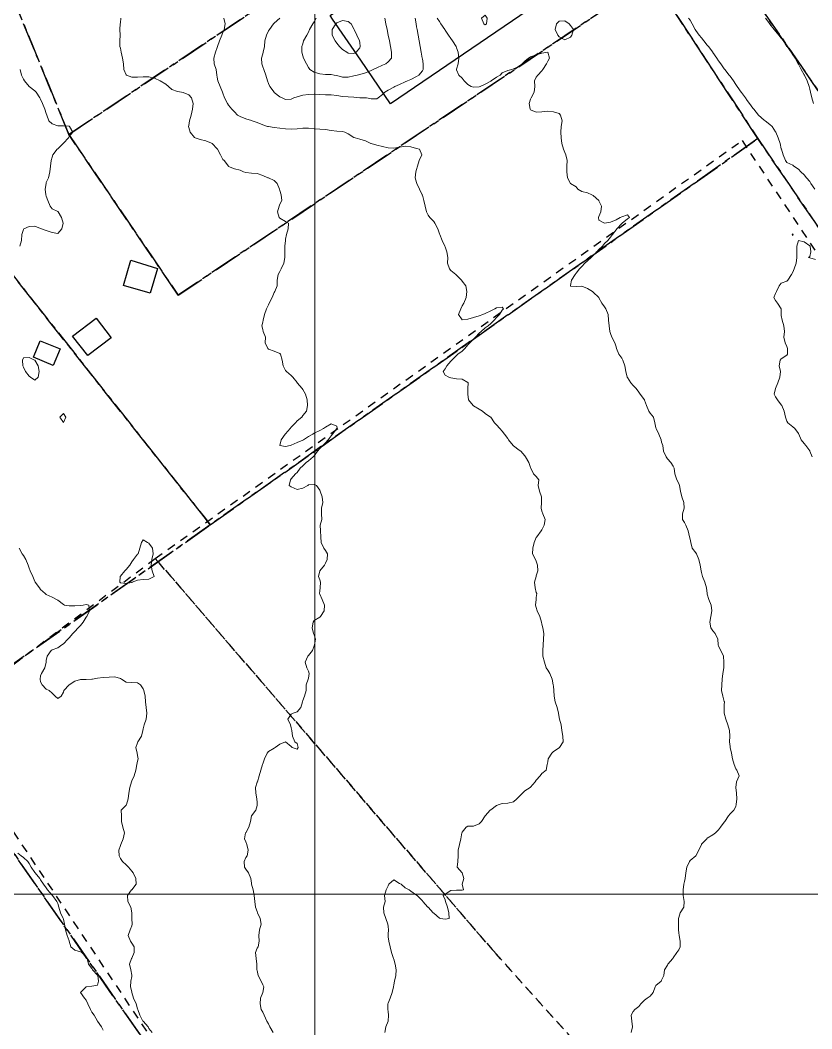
# Model space of a CAD drawing. Header units: centimetres. Extents: x 0 to 642158, y -847 to 649707.
# Drawn here: x 616541 to 616610.4, y 621375.6 to 621464.1 of the extents above; entities that cross this region are included whole.
import ezdxf

# ---------------------------------------------------------------- set-up
doc = ezdxf.new("R2010")
doc.units = ezdxf.units.CM
doc.header["$MEASUREMENT"] = 0
doc.linetypes.add('CENTERX2', pattern=[4, 2.5, -0.5, 0.5, -0.5])
doc.linetypes.add('JIS_02_0.7', pattern=[1.35, 0.75, -0.6])
for name, color, linetype, lineweight in [('MEV_grille', 254, 'Continuous', 9), ('WAL_parcellaire agricole', 7, 'JIS_02_0.7', 25), ('WAL_topographie 0.5', 253, 'Continuous', 20)]:
    doc.layers.add(name, color=color, linetype=linetype, lineweight=lineweight)
doc.layers.add('SPW_batiments', color=7, linetype='Continuous')
doc.layers.add('SPW_parcellaire cadastral', color=7, linetype='CENTERX2', lineweight=25, true_color=0xff0542)

# ---------------------------------------------------------------- blocks, each defined once
blk = doc.blocks.new('*U114')
at = {"layer": 'MEV_grille', "transparency": 33554687}
blk.add_lwpolyline([(-1338.461, 0), (1338.461, 0)], dxfattribs=at)
blk = doc.blocks.new('*U115')
at = {"layer": 'MEV_grille', "color": 0, "linetype": 'ByBlock', "lineweight": -2, "transparency": 16777216}
blk.add_blockref('*U114', (0, -1000), dxfattribs=at)
blk = doc.blocks.new('*U112')
at = {"layer": 'MEV_grille', "transparency": 33554687}
blk.add_lwpolyline([(0, 1825.476), (0, -1825.476)], dxfattribs=at)
blk = doc.blocks.new('*U113')
at = {"layer": 'MEV_grille', "color": 0, "linetype": 'ByBlock', "lineweight": -2, "transparency": 16777216}
blk.add_blockref('*U112', (1200, 0), dxfattribs=at)

msp = doc.modelspace()

# ---------------------------------------------------------------- linework, layer by layer
at = {"layer": 'SPW_batiments'}
for points in [[(616586.274, 621465.456), (616573.458, 621456.737), (616570.85, 621460.549), (616568.374, 621464.17), (616568.157, 621464.487), (616580.973, 621473.238), (616586.274, 621465.456)], [(616553.01, 621442.285), (616552.36, 621440.102), (616550.027, 621440.802), (616550.677, 621443.002), (616553.01, 621442.285)], [(616548.928, 621436.202), (616546.878, 621434.635), (616545.561, 621436.351), (616547.61, 621437.917), (616548.928, 621436.202)], [(616544.461, 621435.234), (616543.861, 621433.784), (616542.128, 621434.501), (616542.711, 621435.934), (616544.461, 621435.234)]]:
    msp.add_lwpolyline(points, dxfattribs=at)
at = {"layer": 'SPW_parcellaire cadastral'}
for points in [[(616566.625, 621511.044), (616564.791, 621513.686), (616562.26, 621517.345), (616562.09, 621517.555), (616560.837, 621519.073), (616559.593, 621520.62), (616559.431, 621521.093), (616562.84, 621525.118), (616566.156, 621529.044), (616642.743, 621421.307), (616722.612, 621309.833), (616752.379, 621269.003), (616769.052, 621263.236), (616759.547, 621253.317), (616749.116, 621266.152), (616727.057, 621293.296), (616697.336, 621332.785), (616601.598, 621471.483), (616596.393, 621467.821), (616586.863, 621481.938), (616577.257, 621496.035), (616566.625, 621511.044)], [(616545.23, 621454.042), (616538.646, 621470.127), (616575.148, 621494.62), (616577.087, 621495.922), (616577.257, 621496.035), (616586.863, 621481.938), (616545.23, 621454.042)], [(616545.23, 621454.042), (616586.863, 621481.938), (616596.393, 621467.821), (616554.82, 621439.937), (616545.23, 621454.042)], [(616759.547, 621253.317), (616758.203, 621251.915), (616755.27, 621248.854), (616753.119, 621246.609), (616718.835, 621287.856), (616605.696, 621453.681), (616596.393, 621467.821), (616601.598, 621471.483), (616697.336, 621332.785), (616727.057, 621293.296), (616749.116, 621266.152), (616759.547, 621253.317)], [(616538.646, 621470.127), (616545.23, 621454.042), (616554.82, 621439.937), (616596.393, 621467.821), (616605.696, 621453.681), (616600.098, 621449.733), (616557.639, 621419.784), (616557.205, 621420.334), (616529.416, 621455.462), (616530.822, 621458.381), (616533.573, 621464.095)], [(616527.946, 621453.274), (616529.416, 621455.462), (616557.205, 621420.334), (616557.639, 621419.784), (616532.58, 621402.108), (616528.053, 621408.554), (616524.536, 621413.561), (616517.519, 621423.552), (616515.159, 621426.913), (616512.642, 621430.496), (616527.946, 621453.274)], [(616538.765, 621393.309), (616536.012, 621397.227), (616533.922, 621400.199), (616532.58, 621402.108), (616557.639, 621419.784), (616600.098, 621449.733), (616605.696, 621453.681), (616718.835, 621287.856)], [(616576.519, 621339.063), (616557.817, 621323.301), (616538.665, 621307.161), (616495.95, 621356.189), (616498.693, 621358.565), (616508.98, 621367.473), (616509.84, 621368.218), (616524.016, 621380.493), (616525.876, 621382.105), (616526.82, 621382.922), (616528.778, 621384.617), (616536.986, 621391.725), (616538.765, 621393.309), (616576.519, 621339.063)], [(616651.422, 621258.507), (616576.519, 621339.063), (616538.765, 621393.309)]]:
    msp.add_lwpolyline(points, dxfattribs=at)
at = {"layer": 'WAL_parcellaire agricole'}
for points in [[(616552.813, 621416.834), (616604.308, 621453.507), (616619.144, 621431.175), (616673.319, 621352.016), (616635.423, 621323.445), (616582.717, 621382.138), (616552.813, 621416.834)], [(616810.251, 621070.768), (616781.35, 621080.764), (616765.85, 621085.362), (616748.357, 621090.818), (616682.918, 621169.639), (616661.738, 621197.449), (616602.087, 621269.369), (616526.994, 621299.499), (616576.822, 621338.338), (616533.815, 621402.665), (616552.813, 621416.834), (616582.717, 621382.138), (616635.423, 621323.445), (616688.43, 621261.152), (616732.293, 621211.325), (616828.245, 621125.169), (616881.648, 621072.228), (616874.217, 621071.21), (616845.277, 621069.528), (616834.321, 621069.895), (616821.725, 621073.496), (616819.913, 621067.675), (616810.251, 621070.768)]]:
    msp.add_lwpolyline(points, dxfattribs=at)
at = {"layer": 'WAL_topographie 0.5'}
for points in [[(616549.8, 621464.25), (616549.75, 621463.833), (616549.738, 621463.75), (616549.707, 621463.25), (616549.718, 621462.75), (616549.697, 621462.25), (616549.714, 621461.75), (616549.75, 621461.607), (616549.818, 621461.25), (616549.933, 621460.75), (616550.008, 621460.25), (616550.042, 621459.75), (616550.25, 621459.287), (616550.283, 621459.25), (616550.75, 621459.083), (616551.25, 621459.061), (616551.75, 621459.093), (616552.25, 621459.101), (616552.75, 621458.99), (616553.25, 621458.75), (616553.25, 621458.75), (616553.75, 621458.452), (616553.986, 621458.25), (616554.25, 621458), (616554.75, 621457.808), (616555.1, 621457.75), (616555.25, 621457.734), (616555.75, 621457.534), (616556, 621457.25), (616556.125, 621456.75), (616556.082, 621456.25), (616555.961, 621455.75), (616555.82, 621455.25), (616555.75, 621454.821), (616555.729, 621454.75), (616555.75, 621454.659), (616555.86, 621454.25), (616556.25, 621453.779), (616556.313, 621453.75), (616556.75, 621453.594), (616557.25, 621453.495), (616557.75, 621453.285), (616557.804, 621453.25), (616558.25, 621452.779), (616558.285, 621452.75), (616558.545, 621452.25), (616558.75, 621451.841), (616558.85, 621451.75), (616559.228, 621451.25), (616559.25, 621451.233), (616559.75, 621451.021), (616560.25, 621450.902), (616560.568, 621450.75), (616560.75, 621450.691), (616561.25, 621450.645), (616561.75, 621450.609), (616562.25, 621450.446), (616562.679, 621450.25), (616562.75, 621450.223), (616563.25, 621449.994), (616563.5, 621449.75), (616563.713, 621449.25), (616563.75, 621449.119), (616563.871, 621448.75), (616563.911, 621448.25), (616563.75, 621447.929), (616563.671, 621447.75), (616563.526, 621447.25), (616563.688, 621446.75), (616563.75, 621446.696), (616564.25, 621446.419), (616564.513, 621446.25), (616564.472, 621445.75), (616564.342, 621445.25), (616564.25, 621444.841), (616564.23, 621444.75), (616564.168, 621444.25), (616564.179, 621443.75), (616564.178, 621443.25), (616564.1, 621442.75), (616563.871, 621442.25), (616563.75, 621442.031), (616563.589, 621441.75), (616563.5, 621441.25), (616563.5, 621440.75), (616563.306, 621440.25), (616563.25, 621440.171), (616563.055, 621439.75), (616562.809, 621439.25), (616562.75, 621439.094), (616562.583, 621438.75), (616562.39, 621438.25), (616562.29, 621437.75), (616562.25, 621437.583), (616562.167, 621437.25), (616562.25, 621436.917), (616562.282, 621436.75), (616562.493, 621436.25), (616562.45, 621435.75), (616562.687, 621435.25), (616562.75, 621435.212), (616563.25, 621435.024), (616563.75, 621434.813), (616563.813, 621434.75), (616563.944, 621434.25), (616564.025, 621433.75), (616564.25, 621433.322), (616564.315, 621433.25), (616564.75, 621432.905), (616564.872, 621432.75), (616565.25, 621432.267), (616565.265, 621432.25), (616565.707, 621431.75), (616565.75, 621431.671), (616565.993, 621431.25), (616566.146, 621430.75), (616566.175, 621430.25), (616566.075, 621429.75), (616565.75, 621429.368), (616565.667, 621429.25), (616565.25, 621428.927), (616565.113, 621428.75), (616564.75, 621428.358), (616564.655, 621428.25), (616564.25, 621427.778), (616564.221, 621427.75), (616563.865, 621427.25), (616563.75, 621426.75), (616564.25, 621426.664), (616564.643, 621426.75), (616564.75, 621426.788), (616565.25, 621427.017), (616565.75, 621427.208), (616565.83, 621427.25), (616566.25, 621427.526), (616566.625, 621427.75), (616566.75, 621427.821), (616567.25, 621428.069), (616567.58, 621428.25), (616567.75, 621428.371), (616568.25, 621428.648), (616568.75, 621428.438), (616568.768, 621428.25), (616568.75, 621428.228), (616568.375, 621427.75), (616568.25, 621427.599), (616567.992, 621427.25), (616567.75, 621426.971), (616567.524, 621426.75), (616567.25, 621426.473), (616567.055, 621426.25), (616566.75, 621425.847), (616566.661, 621425.75), (616566.25, 621425.404), (616566.064, 621425.25), (616565.75, 621424.955), (616565.54, 621424.75), (616565.25, 621424.377), (616565.119, 621424.25), (616564.75, 621423.817), (616564.681, 621423.75), (616564.573, 621423.25), (616564.75, 621423.135), (616565.25, 621422.88), (616565.75, 621423.009), (616566.187, 621423.25), (616566.25, 621423.286), (616566.75, 621423.341), (616566.972, 621423.25), (616567.25, 621422.833), (616567.288, 621422.75), (616567.462, 621422.25), (616567.508, 621421.75), (616567.405, 621421.25), (616567.386, 621420.75), (616567.417, 621420.25), (616567.287, 621419.75), (616567.298, 621419.25), (616567.355, 621418.75), (616567.38, 621418.25), (616567.599, 621417.75), (616567.75, 621417.523), (616567.917, 621417.25), (616567.895, 621416.75), (616567.75, 621416.429), (616567.667, 621416.25), (616567.25, 621415.75), (616567.25, 621415.75), (616567.125, 621415.25), (616567.25, 621414.972), (616567.324, 621414.75), (616567.272, 621414.25), (616567.25, 621414), (616567.225, 621413.75), (616567.25, 621413.694), (616567.45, 621413.25), (616567.667, 621412.75), (616567.635, 621412.25), (616567.309, 621411.75), (616567.25, 621411.673), (616566.75, 621411.397), (616566.654, 621411.25), (616566.591, 621410.75), (616566.7, 621410.25), (616566.75, 621410.125), (616566.865, 621409.75), (616566.774, 621409.25), (616566.75, 621409.179), (616566.607, 621408.75), (616566.25, 621408.309), (616566.2, 621408.25), (616565.962, 621407.75), (616566.11, 621407.25), (616566.25, 621406.958), (616566.318, 621406.75), (616566.25, 621406.333), (616566.222, 621406.25), (616566.066, 621405.75), (616566.068, 621405.25), (616565.909, 621404.75), (616565.75, 621404.361), (616565.719, 621404.25), (616565.589, 621403.75), (616565.25, 621403.37), (616564.917, 621403.25), (616564.75, 621403.175), (616564.446, 621402.75), (616564.675, 621402.25), (616564.75, 621401.984), (616564.81, 621401.75), (616564.862, 621401.25), (616565.071, 621400.75), (616565.25, 621400.594), (616565.343, 621400.25), (616565.25, 621400.116), (616564.827, 621400.25), (616564.75, 621400.341), (616564.25, 621400.75), (616563.75, 621400.542), (616563.338, 621400.25), (616563.25, 621400.206), (616562.75, 621399.895), (616562.645, 621399.75), (616562.395, 621399.25), (616562.25, 621398.827), (616562.22, 621398.75), (616562.062, 621398.25), (616561.927, 621397.75), (616561.771, 621397.25), (616561.75, 621397.204), (616561.615, 621396.75), (616561.644, 621396.25), (616561.73, 621395.75), (616561.75, 621395.417), (616561.762, 621395.25), (616561.75, 621395.167), (616561.641, 621394.75), (616561.25, 621394.25), (616561.25, 621394.25), (616561.168, 621393.75), (616561.027, 621393.25), (616560.75, 621392.764), (616560.74, 621392.75), (616560.654, 621392.25), (616560.75, 621391.969), (616560.853, 621391.75), (616560.969, 621391.25), (616560.869, 621390.75), (616560.75, 621390.611), (616560.612, 621390.25), (616560.656, 621389.75), (616560.75, 621389.583), (616560.983, 621389.25), (616561.207, 621388.75), (616561.25, 621388.35), (616561.259, 621388.25), (616561.39, 621387.75), (616561.491, 621387.25), (616561.534, 621386.75), (616561.605, 621386.25), (616561.75, 621385.85), (616561.788, 621385.75), (616562.01, 621385.25), (616562.111, 621384.75), (616561.954, 621384.25), (616561.906, 621383.75), (616561.936, 621383.25), (616561.829, 621382.75), (616561.75, 621382.635), (616561.611, 621382.25), (616561.669, 621381.75), (616561.731, 621381.25), (616561.737, 621380.75), (616561.75, 621380.683), (616561.829, 621380.25), (616562.103, 621379.75), (616562.25, 621379.412), (616562.329, 621379.25), (616562.25, 621378.75), (616562.25, 621378.75), (616562.055, 621378.25), (616562.014, 621377.75), (616562.116, 621377.25), (616562.25, 621377.03), (616562.369, 621376.75), (616562.607, 621376.25), (616562.75, 621375.991), (616562.875, 621375.75), (616563.148, 621375.25)], [(616558.816, 621464.25), (616558.946, 621463.75), (616558.856, 621463.25), (616558.75, 621462.99), (616558.649, 621462.75), (616558.453, 621462.25), (616558.276, 621461.75), (616558.25, 621461.685), (616558.093, 621461.25), (616557.962, 621460.75), (616557.99, 621460.25), (616558.157, 621459.75), (616558.228, 621459.25), (616558.25, 621459.072), (616558.292, 621458.75), (616558.498, 621458.25), (616558.718, 621457.75), (616558.75, 621457.653), (616558.892, 621457.25), (616559.144, 621456.75), (616559.25, 621456.617), (616559.533, 621456.25), (616559.75, 621456.022), (616560.022, 621455.75), (616560.25, 621455.608), (616560.75, 621455.418), (616561.25, 621455.272), (616561.314, 621455.25), (616561.75, 621455.09), (616562.25, 621454.874), (616562.659, 621454.75), (616562.75, 621454.729), (616563.25, 621454.666), (616563.75, 621454.595), (616564.25, 621454.531), (616564.75, 621454.514), (616565.25, 621454.535), (616565.75, 621454.584), (616566.25, 621454.589), (616566.75, 621454.539), (616567.25, 621454.506), (616567.75, 621454.464), (616568.25, 621454.385), (616568.75, 621454.34), (616569.25, 621454.3), (616569.438, 621454.25), (616569.75, 621454.099), (616570.25, 621453.776), (616570.357, 621453.75), (616570.75, 621453.633), (616571.25, 621453.477), (616571.726, 621453.25), (616571.75, 621453.243), (616572.25, 621453.115), (616572.75, 621452.987), (616573.25, 621452.873), (616573.75, 621452.833), (616574.25, 621452.935), (616574.75, 621453.02), (616575.25, 621452.956), (616575.75, 621452.825), (616576.009, 621452.75), (616576.204, 621452.25), (616575.969, 621451.75), (616575.81, 621451.25), (616575.75, 621450.958), (616575.689, 621450.75), (616575.61, 621450.25), (616575.75, 621449.821), (616575.775, 621449.75), (616576, 621449.25), (616576.231, 621448.75), (616576.25, 621448.704), (616576.385, 621448.25), (616576.493, 621447.75), (616576.622, 621447.25), (616576.75, 621446.972), (616576.91, 621446.75), (616577.25, 621446.396), (616577.345, 621446.25), (616577.604, 621445.75), (616577.75, 621445.313), (616577.773, 621445.25), (616577.987, 621444.75), (616578.221, 621444.25), (616578.25, 621444.179), (616578.4, 621443.75), (616578.493, 621443.25), (616578.45, 621442.75), (616578.621, 621442.25), (616578.75, 621442.096), (616579.2, 621441.75), (616579.25, 621441.702), (616579.682, 621441.25), (616579.75, 621441.182), (616580.067, 621440.75), (616580.162, 621440.25), (616580.088, 621439.75), (616579.889, 621439.25), (616579.75, 621439), (616579.618, 621438.75), (616579.421, 621438.25), (616579.75, 621437.787), (616580.25, 621437.844), (616580.75, 621437.994), (616581.25, 621438.122), (616581.55, 621438.25), (616581.75, 621438.332), (616582.25, 621438.569), (616582.607, 621438.75), (616582.75, 621438.821), (616583.25, 621438.889), (616583.375, 621438.75), (616583.25, 621438.628), (616583.015, 621438.25), (616582.75, 621437.972), (616582.566, 621437.75), (616582.25, 621437.468), (616582.016, 621437.25), (616581.75, 621437.064), (616581.398, 621436.75), (616581.25, 621436.609), (616580.92, 621436.25), (616580.75, 621436.079), (616580.427, 621435.75), (616580.25, 621435.57), (616579.969, 621435.25), (616579.75, 621435.031), (616579.37, 621434.75), (616579.25, 621434.652), (616578.827, 621434.25), (616578.75, 621434.137), (616578.409, 621433.75), (616578.25, 621433.463), (616578.065, 621433.25), (616578.25, 621432.917), (616578.583, 621432.75), (616578.75, 621432.692), (616579.25, 621432.601), (616579.75, 621432.576), (616580.25, 621432.288), (616580.267, 621432.25), (616580.25, 621431.75), (616580.25, 621431.25), (616580.296, 621430.75), (616580.714, 621430.25), (616580.75, 621430.231), (616581.25, 621429.937), (616581.515, 621429.75), (616581.75, 621429.568), (616582.217, 621429.25), (616582.25, 621429.222), (616582.577, 621428.75), (616582.75, 621428.562), (616583.038, 621428.25), (616583.25, 621428), (616583.454, 621427.75), (616583.75, 621427.369), (616583.821, 621427.25), (616584.231, 621426.75), (616584.25, 621426.733), (616584.75, 621426.336), (616584.882, 621426.25), (616585.25, 621425.838), (616585.315, 621425.75), (616585.598, 621425.25), (616585.75, 621424.813), (616585.768, 621424.75), (616586, 621424.25), (616586.25, 621424.036), (616586.461, 621423.75), (616586.424, 621423.25), (616586.528, 621422.75), (616586.7, 621422.25), (616586.715, 621421.75), (616586.679, 621421.25), (616586.75, 621421), (616586.833, 621420.75), (616587.038, 621420.25), (616586.946, 621419.75), (616586.75, 621419.357), (616586.678, 621419.25), (616586.303, 621418.75), (616586.25, 621418.667), (616586.071, 621418.25), (616585.95, 621417.75), (616585.927, 621417.25), (616586.171, 621416.75), (616586.25, 621416.6), (616586.345, 621416.25), (616586.379, 621415.75), (616586.25, 621415.3), (616586.234, 621415.25), (616586.088, 621414.75), (616586.137, 621414.25), (616586.25, 621413.861), (616586.292, 621413.75), (616586.25, 621413.417), (616586.235, 621413.25), (616586.191, 621412.75), (616586.25, 621412.528), (616586.336, 621412.25), (616586.56, 621411.75), (616586.713, 621411.25), (616586.75, 621411.083), (616586.821, 621410.75), (616586.91, 621410.25), (616586.893, 621409.75), (616586.864, 621409.25), (616586.815, 621408.75), (616586.83, 621408.25), (616586.969, 621407.75), (616587.129, 621407.25), (616587.25, 621407.039), (616587.446, 621406.75), (616587.643, 621406.25), (616587.722, 621405.75), (616587.75, 621405.625), (616587.798, 621405.25), (616587.806, 621404.75), (616587.893, 621404.25), (616588.083, 621403.75), (616588.192, 621403.25), (616588.25, 621402.875), (616588.274, 621402.75), (616588.427, 621402.25), (616588.484, 621401.75), (616588.583, 621401.25), (616588.603, 621400.75), (616588.279, 621400.25), (616588.25, 621400.226), (616587.75, 621399.897), (616587.603, 621399.75), (616587.281, 621399.25), (616587.25, 621399), (616587.212, 621398.75), (616587.125, 621398.25), (616586.75, 621397.977), (616586.603, 621397.75), (616586.25, 621397.375), (616586.139, 621397.25), (616585.75, 621396.783), (616585.721, 621396.75), (616585.25, 621396.442), (616585.05, 621396.25), (616584.75, 621395.962), (616584.546, 621395.75), (616584.25, 621395.492), (616583.75, 621395.371), (616583.25, 621395.344), (616583, 621395.25), (616582.75, 621395.153), (616582.25, 621394.785), (616582.208, 621394.75), (616581.75, 621394.25), (616581.75, 621394.25), (616581.43, 621393.75), (616581.25, 621393.563), (616580.75, 621393.357), (616580.25, 621393.333), (616580.107, 621393.25), (616579.75, 621392.833), (616579.722, 621392.75), (616579.615, 621392.25), (616579.5, 621391.75), (616579.4, 621391.25), (616579.404, 621390.75), (616579.368, 621390.25), (616579.296, 621389.75), (616579.75, 621389.25), (616579.75, 621389.25), (616579.893, 621388.75), (616579.75, 621388.25), (616579.85, 621387.75), (616579.75, 621387.721), (616579.25, 621387.728), (616578.75, 621387.704), (616578.25, 621387.375), (616578.083, 621387.25), (616578.25, 621386.875), (616578.267, 621386.75), (616578.455, 621386.25), (616578.583, 621385.75), (616578.613, 621385.25), (616578.25, 621385.187), (616577.85, 621385.25), (616577.75, 621385.276), (616577.25, 621385.701), (616577.205, 621385.75), (616576.75, 621386.238), (616576.731, 621386.25), (616576.285, 621386.75), (616576.25, 621386.781), (616575.809, 621387.25), (616575.75, 621387.294), (616575.25, 621387.65), (616575.091, 621387.75), (616574.75, 621387.947), (616574.379, 621388.25), (616574.25, 621388.32), (616573.75, 621388.65), (616573.315, 621388.25), (616573.25, 621388.113), (616573.06, 621387.75), (616572.927, 621387.25), (616572.987, 621386.75), (616572.839, 621386.25), (616572.855, 621385.75), (616573.034, 621385.25), (616573.228, 621384.75), (616573.25, 621384.55), (616573.285, 621384.25), (616573.25, 621383.875), (616573.237, 621383.75), (616573.25, 621383.65), (616573.315, 621383.25), (616573.43, 621382.75), (616573.545, 621382.25), (616573.726, 621381.75), (616573.75, 621381.679), (616573.868, 621381.25), (616573.939, 621380.75), (616573.917, 621380.25), (616573.811, 621379.75), (616573.75, 621379.438), (616573.716, 621379.25), (616573.609, 621378.75), (616573.427, 621378.25), (616573.25, 621377.821), (616573.231, 621377.75), (616573.234, 621377.25), (616573.25, 621377.083), (616573.283, 621376.75), (616573.25, 621376.25), (616573.25, 621376.25), (616573.05, 621375.75), (616572.97, 621375.25)], [(616563.75, 621464.25), (616563.25, 621463.82), (616563.184, 621463.75), (616562.823, 621463.25), (616562.75, 621463.145), (616562.565, 621462.75), (616562.421, 621462.25), (616562.399, 621461.75), (616562.288, 621461.25), (616562.25, 621461.129), (616562.142, 621460.75), (616562.162, 621460.25), (616562.25, 621459.985), (616562.333, 621459.75), (616562.505, 621459.25), (616562.655, 621458.75), (616562.75, 621458.518), (616562.867, 621458.25), (616563.231, 621457.75), (616563.25, 621457.735), (616563.75, 621457.356), (616563.952, 621457.25), (616564.25, 621457.118), (616564.75, 621457.142), (616564.984, 621457.25), (616565.25, 621457.354), (616565.75, 621457.499), (616566.25, 621457.559), (616566.75, 621457.569), (616567.25, 621457.551), (616567.75, 621457.53), (616568.25, 621457.51), (616568.75, 621457.455), (616569.25, 621457.372), (616569.75, 621457.346), (616570.25, 621457.315), (616570.75, 621457.269), (616571.25, 621457.263), (616571.344, 621457.25), (616571.75, 621457.158), (616572.25, 621457.174), (616572.377, 621457.25), (616572.75, 621457.552), (616572.962, 621457.75), (616573.25, 621457.915), (616573.75, 621458.201), (616573.835, 621458.25), (616574.25, 621458.417), (616574.75, 621458.658), (616574.933, 621458.75), (616575.25, 621458.879), (616575.75, 621459.129), (616575.938, 621459.25), (616576.25, 621459.635), (616576.319, 621459.75), (616576.335, 621460.25), (616576.25, 621460.667), (616576.236, 621460.75), (616576.156, 621461.25), (616576.072, 621461.75), (616575.977, 621462.25), (616575.889, 621462.75), (616575.803, 621463.25), (616575.75, 621463.477), (616575.704, 621463.75), (616575.624, 621464.25)], [(616566.943, 621464.25), (616566.75, 621463.937), (616566.627, 621463.75), (616566.36, 621463.25), (616566.25, 621463.027), (616566.099, 621462.75), (616565.83, 621462.25), (616565.75, 621462), (616565.675, 621461.75), (616565.666, 621461.25), (616565.75, 621460.946), (616565.823, 621460.75), (616566.074, 621460.25), (616566.25, 621459.919), (616566.376, 621459.75), (616566.75, 621459.504), (616567.25, 621459.358), (616567.75, 621459.309), (616568.25, 621459.298), (616568.506, 621459.25), (616568.75, 621459.207), (616569.25, 621459.082), (616569.75, 621459.071), (616570.25, 621459.186)], [(616570.25, 621459.186), (616570.536, 621459.25), (616570.75, 621459.299), (616571.25, 621459.436), (616571.75, 621459.663), (616571.936, 621459.75), (616572.25, 621459.899), (616572.75, 621460.113), (616573.045, 621460.25), (616573.25, 621460.406), (616573.534, 621460.75), (616573.547, 621461.25), (616573.454, 621461.75), (616573.353, 621462.25), (616573.253, 621462.75), (616573.25, 621462.767), (616573.158, 621463.25), (616573.058, 621463.75), (616572.948, 621464.25)], [(616577.536, 621464.25), (616577.75, 621463.941), (616577.885, 621463.75), (616578.214, 621463.25), (616578.25, 621463.197), (616578.543, 621462.75), (616578.75, 621462.45), (616578.89, 621462.25), (616579.21, 621461.75), (616579.25, 621461.654), (616579.39, 621461.25), (616579.462, 621460.75), (616579.403, 621460.25), (616579.25, 621459.775), (616579.242, 621459.75), (616579.25, 621459.717), (616579.444, 621459.25), (616579.75, 621458.982), (616579.926, 621458.75), (616580.25, 621458.413), (616580.543, 621458.25), (616580.75, 621458.185), (616581.25, 621458.215), (616581.338, 621458.25), (616581.75, 621458.456), (616582.25, 621458.731), (616582.277, 621458.75), (616582.75, 621459.071), (616583.072, 621459.25), (616583.25, 621459.44), (616583.75, 621459.669), (616584.111, 621459.75), (616584.25, 621459.792), (616584.75, 621460.011), (616585, 621460.25), (616585.25, 621460.461), (616585.574, 621460.75), (616585.75, 621460.853), (616586.25, 621461.033), (616586.75, 621461.186), (616587.25, 621461.25), (616587.25, 621461.25), (616587.25, 621461.25), (616587.417, 621460.75), (616587.25, 621460.481), (616587.137, 621460.25), (616586.832, 621459.75), (616586.75, 621459.639), (616586.372, 621459.25), (616586.25, 621459.063), (616586.094, 621458.75), (616586.118, 621458.25), (616586.059, 621457.75), (616585.813, 621457.25), (616585.75, 621457.125), (616585.625, 621456.75), (616585.71, 621456.25), (616585.75, 621456.191), (616586.25, 621456.011), (616586.75, 621456.042), (616587.25, 621456.078), (616587.75, 621456.036), (616588.25, 621455.895), (616588.375, 621455.75), (616588.521, 621455.25), (616588.439, 621454.75), (616588.396, 621454.25), (616588.421, 621453.75), (616588.493, 621453.25), (616588.644, 621452.75), (616588.75, 621452.458), (616588.846, 621452.25), (616588.954, 621451.75), (616588.934, 621451.25), (616588.937, 621450.75), (616589, 621450.25), (616589.25, 621449.75), (616589.25, 621449.75), (616589.75, 621449.45), (616589.893, 621449.25), (616590.25, 621449.033), (616590.75, 621448.917), (616591.125, 621448.75), (616591.25, 621448.698), (616591.731, 621448.25), (616591.75, 621448.217), (616591.962, 621447.75), (616591.917, 621447.25), (616591.75, 621446.844), (616591.702, 621446.75), (616591.75, 621446.536), (616592.25, 621446.267), (616592.75, 621446.342), (616593.25, 621446.538), (616593.6, 621446.75), (616593.75, 621446.818), (616594.25, 621446.984), (616594.417, 621446.75), (616594.25, 621446.635), (616593.787, 621446.25), (616593.75, 621446.224), (616593.321, 621445.75), (616593.25, 621445.679), (616592.95, 621445.25), (616592.75, 621445.039), (616592.53, 621444.75), (616592.25, 621444.477), (616592.048, 621444.25), (616591.75, 621443.94), (616591.566, 621443.75), (616591.25, 621443.427), (616591.06, 621443.25), (616590.75, 621442.954), (616590.519, 621442.75), (616590.25, 621442.465), (616590.046, 621442.25), (616589.75, 621441.875), (616589.648, 621441.75), (616589.328, 621441.25), (616589.25, 621440.796), (616589.24, 621440.75), (616589.25, 621440.742), (616589.75, 621440.694), (616590.25, 621440.728), (616590.75, 621440.534), (616591.187, 621440.25), (616591.25, 621440.196), (616591.731, 621439.75), (616591.75, 621439.717), (616592.009, 621439.25), (616592.25, 621438.925), (616592.35, 621438.75), (616592.556, 621438.25), (616592.594, 621437.75), (616592.653, 621437.25), (616592.71, 621436.75), (616592.75, 621436.583), (616592.865, 621436.25), (616593.141, 621435.75), (616593.25, 621435.4), (616593.287, 621435.25), (616593.492, 621434.75), (616593.75, 621434.41), (616593.839, 621434.25), (616594.012, 621433.75), (616594.104, 621433.25), (616594.239, 621432.75), (616594.25, 621432.728), (616594.556, 621432.25), (616594.75, 621432), (616595.019, 621431.75), (616595.25, 621431.434), (616595.356, 621431.25), (616595.735, 621430.75), (616595.75, 621430.721), (616595.932, 621430.25), (616596.122, 621429.75), (616596.25, 621429.573), (616596.528, 621429.25), (616596.658, 621428.75), (616596.75, 621428.3), (616596.762, 621428.25), (616596.994, 621427.75), (616597.2, 621427.25), (616597.25, 621427.05), (616597.341, 621426.75), (616597.427, 621426.25), (616597.633, 621425.75), (616597.75, 621425.591), (616598.05, 621425.25), (616598.25, 621424.938), (616598.336, 621424.75), (616598.417, 621424.25), (616598.589, 621423.75), (616598.75, 621423.404), (616598.821, 621423.25), (616598.908, 621422.75), (616599.036, 621422.25), (616599.2, 621421.75), (616599.229, 621421.25), (616599.09, 621420.75), (616599.077, 621420.25), (616599.25, 621419.985), (616599.383, 621419.75), (616599.575, 621419.25), (616599.707, 621418.75), (616599.75, 621418.536), (616599.821, 621418.25), (616599.94, 621417.75), (616600.25, 621417.344), (616600.3, 621417.25), (616600.528, 621416.75), (616600.625, 621416.25), (616600.705, 621415.75), (616600.75, 621415.613), (616600.85, 621415.25), (616601.055, 621414.75), (616601.175, 621414.25), (616601.235, 621413.75), (616601.25, 621413.7), (616601.382, 621413.25), (616601.583, 621412.75), (616601.644, 621412.25), (616601.56, 621411.75), (616601.479, 621411.25), (616601.576, 621410.75), (616601.75, 621410.5), (616601.94, 621410.25), (616602.176, 621409.75), (616602.202, 621409.25), (616602.25, 621409.15), (616602.457, 621408.75), (616602.673, 621408.25), (616602.712, 621407.75), (616602.703, 621407.25), (616602.609, 621406.75), (616602.569, 621406.25), (616602.544, 621405.75), (616602.5, 621405.25), (616602.625, 621404.75), (616602.75, 621404.3), (616602.767, 621404.25), (616602.75, 621404), (616602.739, 621403.75), (616602.75, 621403.251), (616602.75, 621403.25), (616602.879, 621402.75), (616603.059, 621402.25), (616603.207, 621401.75), (616603.224, 621401.25), (616603.199, 621400.75), (616603.25, 621400.35), (616603.268, 621400.25), (616603.393, 621399.75), (616603.48, 621399.25), (616603.616, 621398.75), (616603.75, 621398.383), (616603.855, 621398.25), (616604.04, 621397.75), (616603.827, 621397.25), (616603.75, 621396.75), (616603.822, 621396.25), (616603.845, 621395.75), (616603.792, 621395.25), (616603.75, 621395.062), (616603.594, 621394.75), (616603.25, 621394.427), (616603.125, 621394.25), (616602.788, 621393.75), (616602.75, 621393.702), (616602.422, 621393.25), (616602.25, 621393.023), (616601.989, 621392.75), (616601.75, 621392.583), (616601.25, 621392.285), (616601.204, 621392.25), (616600.75, 621391.774), (616600.736, 621391.75), (616600.5, 621391.25), (616600.25, 621390.75), (616600.25, 621390.75), (616599.75, 621390.321), (616599.7, 621390.25), (616599.45, 621389.75), (616599.381, 621389.25), (616599.318, 621388.75), (616599.25, 621388.5), (616599.206, 621388.25), (616599.147, 621387.75), (616599.141, 621387.25), (616599.225, 621386.75), (616599.194, 621386.25), (616598.875, 621385.75), (616598.75, 621385.321), (616598.731, 621385.25), (616598.719, 621384.75), (616598.718, 621384.25), (616598.75, 621384), (616598.783, 621383.75), (616598.882, 621383.25), (616598.867, 621382.75), (616598.75, 621382.5), (616598.591, 621382.25), (616598.25, 621381.781), (616598.23, 621381.75), (616597.79, 621381.25), (616597.75, 621381.15), (616597.515, 621380.75), (616597.429, 621380.25), (616597.25, 621379.833), (616597.204, 621379.75), (616596.75, 621379.365), (616596.696, 621379.25), (616596.5, 621378.75), (616596.25, 621378.417), (616595.981, 621378.25), (616595.75, 621378.083), (616595.434, 621377.75), (616595.25, 621377.531), (616594.904, 621377.25), (616594.75, 621377.096), (616594.577, 621376.75), (616594.625, 621376.25), (616594.681, 621375.75), (616594.589, 621375.25)], [(616581.893, 621463.75), (616581.75, 621463.659), (616581.632, 621463.75), (616581.438, 621464.25), (616581.75, 621464.5), (616581.929, 621464.25), (616581.893, 621463.75)], [(616599.616, 621464.25), (616599.75, 621464.059), (616599.93, 621463.75), (616600.197, 621463.25), (616600.25, 621463.176), (616600.54, 621462.75), (616600.75, 621462.528), (616600.948, 621462.25), (616601.25, 621461.89), (616601.362, 621461.75), (616601.739, 621461.25), (616601.75, 621461.234), (616602.088, 621460.75), (616602.25, 621460.513), (616602.456, 621460.25), (616602.75, 621459.815), (616602.8, 621459.75), (616603.178, 621459.25), (616603.25, 621459.155), (616603.55, 621458.75), (616603.75, 621458.436), (616603.878, 621458.25), (616604.228, 621457.75), (616604.25, 621457.718), (616604.601, 621457.25), (616604.75, 621457.022), (616604.954, 621456.75), (616605.25, 621456.342), (616605.339, 621456.25), (616605.744, 621455.75), (616605.75, 621455.742), (616606.25, 621455.305), (616606.322, 621455.25), (616606.75, 621454.931), (616606.947, 621454.75), (616607.25, 621454.283), (616607.27, 621454.25), (616607.489, 621453.75), (616607.638, 621453.25), (616607.75, 621452.769), (616607.759, 621452.75), (616607.917, 621452.25), (616608.117, 621451.75), (616608.25, 621451.568), (616608.75, 621451.355), (616608.86, 621451.25), (616609.25, 621450.988), (616609.466, 621450.75), (616609.75, 621450.49), (616609.953, 621450.25), (616610.25, 621449.905), (616610.356, 621449.75), (616610.707, 621449.25)], [(616606.379, 621464.25), (616606.734, 621463.75), (616606.75, 621463.729), (616607.126, 621463.25), (616607.25, 621463.093), (616607.542, 621462.75), (616607.75, 621462.495), (616607.951, 621462.25), (616608.25, 621461.775), (616608.268, 621461.75), (616608.614, 621461.25), (616608.75, 621461.029), (616608.955, 621460.75), (616609.229, 621460.25), (616609.25, 621460.209), (616609.507, 621459.75), (616609.75, 621459.283), (616609.774, 621459.25), (616610.016, 621458.75), (616610.189, 621458.25), (616610.25, 621458.023), (616610.326, 621457.75), (616610.428, 621457.25), (616610.59, 621456.75)], [(616570.25, 621461.137), (616570.452, 621461.25), (616570.75, 621461.656), (616570.795, 621461.75), (616570.75, 621462.111), (616570.731, 621462.25), (616570.503, 621462.75), (616570.28, 621463.25), (616570.25, 621463.312), (616569.989, 621463.75), (616569.75, 621463.958), (616569.25, 621464.047), (616568.75, 621463.842), (616568.652, 621463.75), (616568.34, 621463.25), (616568.337, 621462.75), (616568.608, 621462.25), (616568.75, 621462.041), (616568.975, 621461.75), (616569.25, 621461.504), (616569.617, 621461.25), (616569.75, 621461.184), (616570.25, 621461.137)], [(616589.382, 621462.75), (616589.25, 621462.58), (616588.75, 621462.333), (616588.25, 621462.603), (616588.142, 621462.75), (616587.914, 621463.25), (616588.011, 621463.75), (616588.25, 621463.974), (616588.75, 621463.999), (616589.13, 621463.75), (616589.25, 621463.606), (616589.506, 621463.25), (616589.382, 621462.75)], [(616540.948, 621459.75), (616541.083, 621459.25), (616541.25, 621458.9), (616541.341, 621458.75), (616541.75, 621458.25), (616541.75, 621458.25), (616542.25, 621457.871), (616542.371, 621457.75), (616542.687, 621457.25), (616542.75, 621457.15), (616542.904, 621456.75), (616543.114, 621456.25), (616543.25, 621455.875), (616543.3, 621455.75), (616543.458, 621455.25), (616543.75, 621454.981), (616544.25, 621454.799), (616544.75, 621454.79), (616545.25, 621454.761), (616545.296, 621454.75), (616545.587, 621454.25), (616545.25, 621453.858), (616545.193, 621453.75), (616544.75, 621453.266), (616544.736, 621453.25), (616544.25, 621452.79), (616544.204, 621452.75), (616543.828, 621452.25), (616543.75, 621452.055), (616543.66, 621451.75), (616543.606, 621451.25), (616543.564, 621450.75), (616543.45, 621450.25), (616543.25, 621449.838), (616543.221, 621449.75), (616543.134, 621449.25), (616543.218, 621448.75), (616543.25, 621448.641), (616543.388, 621448.25), (616543.583, 621447.75), (616543.75, 621447.507), (616544.25, 621447.293), (616544.294, 621447.25), (616544.58, 621446.75), (616544.732, 621446.25), (616544.607, 621445.75), (616544.25, 621445.35), (616543.75, 621445.435), (616543.25, 621445.605), (616542.822, 621445.75), (616542.75, 621445.792), (616542.25, 621445.993), (616541.75, 621445.972), (616541.279, 621445.75), (616541.25, 621445.717), (616541.101, 621445.25), (616541.06, 621444.75), (616540.927, 621444.25)], [(616610.75, 621443.076), (616610.25, 621443.212), (616610.125, 621443.25), (616610.25, 621443.333), (616610.333, 621443.75), (616610.277, 621444.25), (616610.25, 621444.28), (616609.75, 621444.619), (616609.25, 621444.75), (616609.125, 621444.25), (616609.111, 621443.75), (616609.107, 621443.25), (616609.044, 621442.75), (616608.875, 621442.25), (616608.75, 621441.95), (616608.645, 621441.75), (616608.333, 621441.25), (616608.25, 621441.173), (616607.75, 621440.981), (616607.562, 621440.75), (616607.329, 621440.25), (616607.25, 621440.1), (616607.098, 621439.75), (616607.25, 621439.459), (616607.406, 621439.25), (616607.726, 621438.75), (616607.727, 621438.25), (616607.75, 621438.15), (616607.833, 621437.75), (616607.981, 621437.25), (616608.04, 621436.75), (616607.972, 621436.25), (616608.098, 621435.75), (616608.25, 621435.432), (616608.303, 621435.25), (616608.303, 621434.75), (616608.25, 621434.679), (616607.75, 621434.341), (616607.65, 621434.25), (616607.576, 621433.75), (616607.69, 621433.25), (616607.625, 621432.75), (616607.437, 621432.25), (616607.25, 621431.75), (616607.25, 621431.75), (616607.133, 621431.25), (616607.25, 621431.017), (616607.41, 621430.75), (616607.75, 621430.325), (616607.798, 621430.25), (616608.007, 621429.75), (616608.119, 621429.25), (616608.25, 621428.883), (616608.33, 621428.75), (616608.75, 621428.375), (616608.925, 621428.25), (616609.25, 621427.817), (616609.28, 621427.75), (616609.5, 621427.25), (616609.75, 621426.924), (616609.91, 621426.75), (616610.25, 621426.278), (616610.267, 621426.25), (616610.458, 621425.75)], [(616608.75, 621445.167), (616608.796, 621445.25), (616608.75, 621445.333), (616608.7, 621445.25), (616608.75, 621445.167)], [(616542.548, 621432.75), (616542.25, 621432.478), (616541.871, 621432.75), (616541.75, 621432.825), (616541.433, 621433.25), (616541.25, 621433.611), (616541.185, 621433.75), (616541.158, 621434.25), (616541.25, 621434.43), (616541.75, 621434.458), (616542.208, 621434.25), (616542.25, 621434.226), (616542.532, 621433.75), (616542.609, 621433.25), (616542.548, 621432.75)], [(616544.961, 621429.25), (616544.75, 621428.768), (616544.421, 621429.25), (616544.75, 621429.544), (616544.961, 621429.25)], [(616550.786, 621414.75), (616550.75, 621414.74), (616550.25, 621414.636), (616549.75, 621414.706), (616549.703, 621414.75), (616549.736, 621415.25), (616549.75, 621415.273), (616550.147, 621415.75), (616550.25, 621415.866), (616550.573, 621416.25), (616550.75, 621416.54), (616550.907, 621416.75), (616551.25, 621417.201), (616551.296, 621417.25), (616551.466, 621417.75), (616551.593, 621418.25), (616551.75, 621418.468), (616552.12, 621418.25), (616552.25, 621418.191), (616552.554, 621417.75), (616552.614, 621417.25), (616552.507, 621416.75), (616552.45, 621416.25), (616552.531, 621415.75), (616552.707, 621415.25), (616552.25, 621415.014), (616551.75, 621414.998), (616551.25, 621414.924), (616550.786, 621414.75)], [(616540.875, 621417.75), (616541.122, 621417.25), (616541.25, 621417.083), (616541.45, 621416.75), (616541.655, 621416.25), (616541.75, 621415.989), (616541.845, 621415.75), (616542.055, 621415.25), (616542.25, 621414.808), (616542.279, 621414.75), (616542.644, 621414.25), (616542.75, 621414.125), (616543.135, 621413.75), (616543.25, 621413.665), (616543.75, 621413.45), (616544.15, 621413.25), (616544.25, 621413.175), (616544.75, 621412.788), (616544.844, 621412.75), (616545.25, 621412.674), (616545.75, 621412.672), (616546.25, 621412.721), (616546.481, 621412.75), (616546.75, 621412.792), (616546.983, 621412.75), (616547.046, 621412.25), (616546.79, 621411.75), (616546.75, 621411.693), (616546.471, 621411.25), (616546.25, 621410.969), (616546.04, 621410.75), (616545.75, 621410.418), (616545.583, 621410.25), (616545.25, 621409.872), (616545.125, 621409.75), (616544.75, 621409.341), (616544.596, 621409.25), (616544.25, 621409), (616543.75, 621408.813), (616543.67, 621408.75), (616543.327, 621408.25), (616543.25, 621407.893), (616543.23, 621407.75), (616543.11, 621407.25), (616542.817, 621406.75), (616542.75, 621406.531), (616542.695, 621406.25), (616542.75, 621406.013), (616542.882, 621405.75), (616543.25, 621405.372), (616543.487, 621405.25), (616543.75, 621405.012), (616544.04, 621404.75), (616544.25, 621404.56), (616544.558, 621404.75), (616544.75, 621405.107), (616544.786, 621405.25), (616545.25, 621405.75), (616545.25, 621405.75), (616545.75, 621406.083), (616546.25, 621406.215), (616546.75, 621406.209), (616547.25, 621406.241), (616547.295, 621406.25), (616547.75, 621406.332), (616548.25, 621406.385), (616548.75, 621406.425), (616549.25, 621406.462), (616549.75, 621406.312), (616549.847, 621406.25), (616550.25, 621405.972), (616550.75, 621405.945), (616551.25, 621405.925), (616551.506, 621405.75), (616551.75, 621405.393), (616551.81, 621405.25), (616551.913, 621404.75), (616551.945, 621404.25), (616552.005, 621403.75), (616552.08, 621403.25), (616552.021, 621402.75), (616551.832, 621402.25), (616551.75, 621401.893), (616551.714, 621401.75), (616551.593, 621401.25), (616551.284, 621400.75), (616551.25, 621400.656), (616551.095, 621400.25), (616551.215, 621399.75), (616551.25, 621399.55), (616551.304, 621399.25), (616551.25, 621399.062), (616551.187, 621398.75), (616551.094, 621398.25), (616550.954, 621397.75), (616550.75, 621397.327), (616550.726, 621397.25), (616550.566, 621396.75), (616550.483, 621396.25), (616550.436, 621395.75), (616550.282, 621395.25), (616550.25, 621395.197), (616549.825, 621394.75), (616549.842, 621394.25), (616549.855, 621393.75), (616549.972, 621393.25), (616550.101, 621392.75), (616550.004, 621392.25), (616549.788, 621391.75), (616549.75, 621391.65), (616549.617, 621391.25), (616549.635, 621390.75), (616549.75, 621390.512), (616549.925, 621390.25), (616550.25, 621389.944), (616550.456, 621389.75), (616550.75, 621389.401), (616550.864, 621389.25), (616551.113, 621388.75), (616551.141, 621388.25), (616550.75, 621387.759), (616550.738, 621387.75), (616550.383, 621387.25), (616550.413, 621386.75), (616550.673, 621386.25), (616550.75, 621385.75), (616550.75, 621385.75), (616550.759, 621385.25), (616550.779, 621384.75), (616550.75, 621384.614), (616550.596, 621384.25), (616550.442, 621383.75), (616550.645, 621383.25), (616550.75, 621383.068), (616550.962, 621382.75), (616550.967, 621382.25), (616550.75, 621381.774), (616550.733, 621381.75), (616550.556, 621381.25), (616550.653, 621380.75), (616550.75, 621380.286), (616550.758, 621380.25), (616550.75, 621380.167), (616550.679, 621379.75), (616550.629, 621379.25), (616550.75, 621378.806), (616550.763, 621378.75), (616550.894, 621378.25), (616551.144, 621377.75), (616551.25, 621377.322), (616551.275, 621377.25), (616551.449, 621376.75), (616551.729, 621376.25), (616551.75, 621376.227), (616552.175, 621375.75), (616552.25, 621375.598), (616552.551, 621375.25)], [(616540.75, 621390.983), (616541.054, 621390.75), (616541.25, 621390.605), (616541.633, 621390.25), (616541.75, 621390.07), (616541.917, 621389.75), (616542.25, 621389.288), (616542.28, 621389.25), (616542.669, 621388.75), (616542.75, 621388.644), (616543, 621388.25), (616543.25, 621387.923), (616543.366, 621387.75), (616543.75, 621387.279), (616543.778, 621387.25), (616544.174, 621386.75), (616544.25, 621386.576), (616544.361, 621386.25), (616544.508, 621385.75), (616544.728, 621385.25), (616544.75, 621385.176), (616544.851, 621384.75), (616544.92, 621384.25), (616545.074, 621383.75), (616545.25, 621383.287), (616545.259, 621383.25), (616545.407, 621382.75), (616545.75, 621382.479), (616546.25, 621382.316), (616546.366, 621382.25), (616546.75, 621381.87), (616546.822, 621381.75), (616546.945, 621381.25), (616547.25, 621380.858), (616547.315, 621380.75), (616547.75, 621380.264), (616547.757, 621380.25), (616547.84, 621379.75), (616547.75, 621379.391), (616547.25, 621379.301), (616546.75, 621379.25), (616546.75, 621379.25), (616546.25, 621378.75), (616546.591, 621378.25), (616546.75, 621378.075), (616546.885, 621377.75), (616547.118, 621377.25), (616547.25, 621377.024), (616547.448, 621376.75), (616547.736, 621376.25), (616547.75, 621376.224), (616548.086, 621375.75), (616548.25, 621375.46)]]:
    msp.add_lwpolyline(points, dxfattribs=at)

# ---------------------------------------------------------------- block references
at = {"layer": 'MEV_grille', "transparency": 33554687}
for name, p in [('*U113', (615366.814, 620593.644)), ('*U115', (616669.481, 622387.381))]:
    msp.add_blockref(name, p, dxfattribs=at)

doc.saveas('drawing.dxf')
